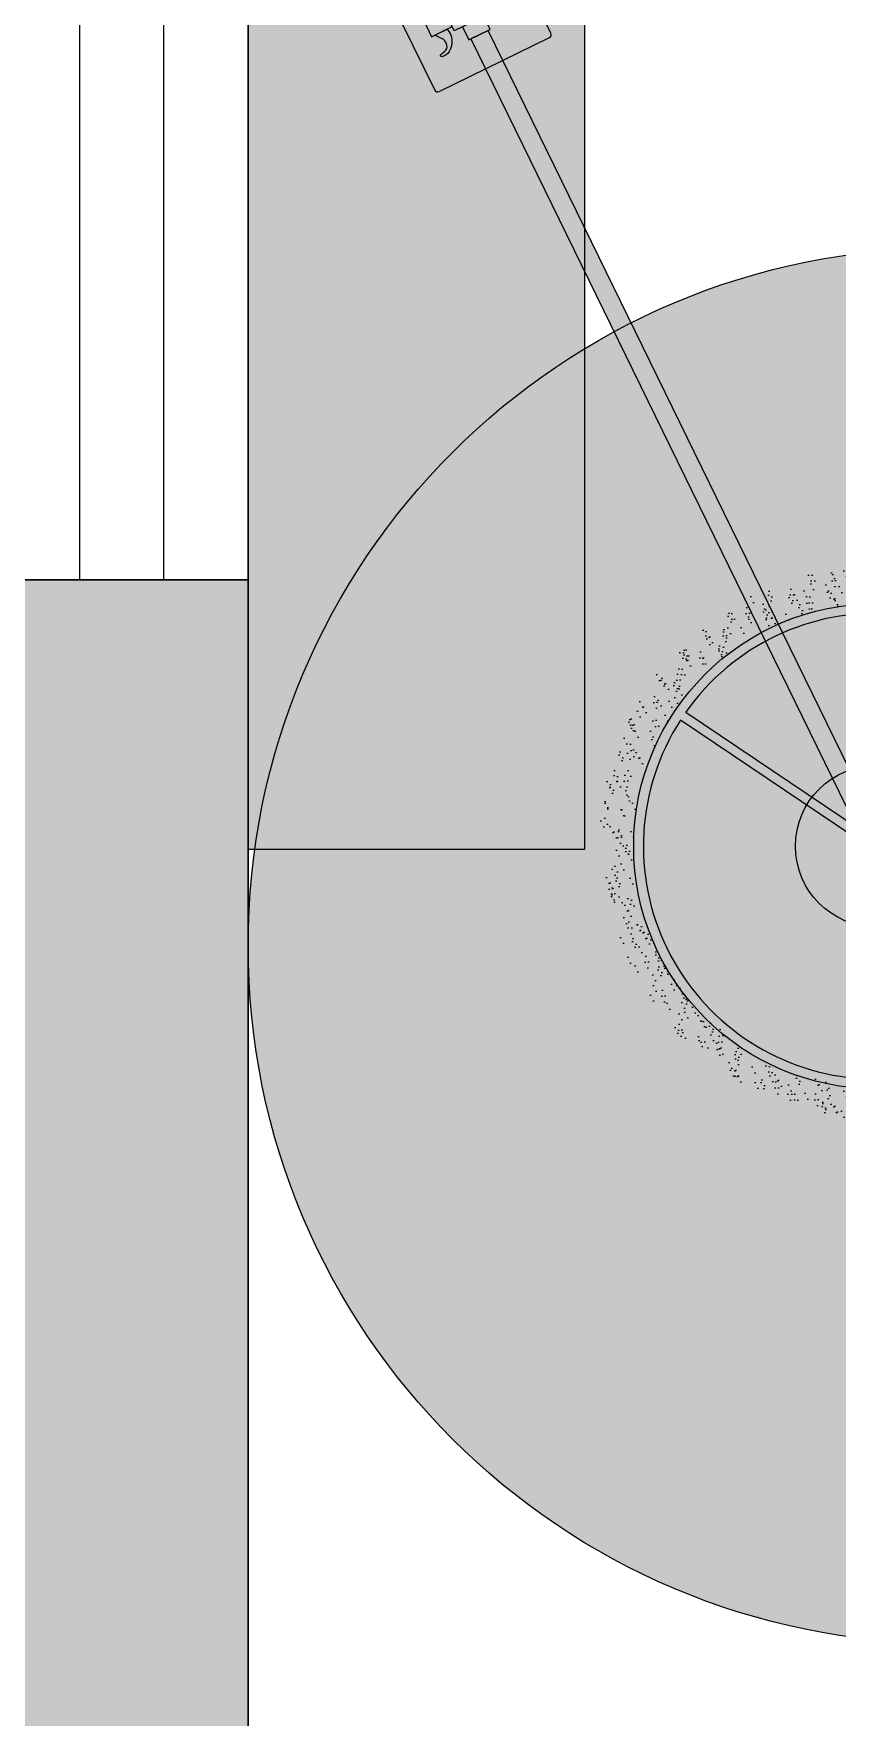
# Model space of a CAD drawing. Header units: millimetres. Extents: x 307301 to 459443, y -2888111 to -2805601.
# Drawn here: x 446390 to 446868, y -2884765 to -2883766 of the extents above; entities that cross this region are included whole.
import ezdxf

# ---------------------------------------------------------------- set-up
doc = ezdxf.new("R2010")
doc.units = ezdxf.units.MM
doc.header["$LTSCALE"] = 10
doc.header["$MEASUREMENT"] = 0
for name, color, linetype in [('BMA  furniture', 6, 'Continuous'), ('BMA FURNITURE', 6, 'Continuous'), ('Furniture - Elevation', 3, 'Continuous'), ('HATCH', 252, 'Continuous'), ('PDA FURNITURE', 6, 'Continuous'), ('WALL - PDA', 1, 'Continuous')]:
    doc.layers.add(name, color=color, linetype=linetype)
for name, color, linetype, lineweight in [('Bma-Furniture Hatch', 6, 'Continuous', 9), ('HATCH WALL', 8, 'Continuous', 0), ('WIN', 5, 'Continuous', 9)]:
    doc.layers.add(name, color=color, linetype=linetype, lineweight=lineweight)

# ---------------------------------------------------------------- blocks, each defined once
blk = doc.blocks.new('*U33')
at = {"layer": 'WIN'}
for p, q in [((6756.60394357107, -264052.8141677253), (8486.603943570575, -264052.8141677253)), ((6756.60394357107, -264102.8141677253), (8486.603943570575, -264102.8141677253))]:
    blk.add_line(p, q, dxfattribs=at)
blk.add_lwpolyline([(6756.60394357107, -264002.8141677253), (8486.603943570575, -264002.8141677253), (8486.603943570575, -264152.8141677253), (6756.60394357107, -264152.8141677253)], close=True, dxfattribs=at)
blk = doc.blocks.new('A$C9a3b0c70')
at = {"layer": 'HATCH WALL'}
blk.add_hatch(color=7, dxfattribs=at).paths.add_polyline_path([(12249.96822403572, 23652.28077380624), (12099.96822403572, 23652.28077380624), (12099.96822403572, 24712.2807738063), (12249.96822403572, 24712.2807738063)])
at = {"layer": 'WALL - PDA', "elevation": 0.05547479510309496}
blk.add_lwpolyline([(12249.96822403572, 23652.28077380624), (12099.96822403572, 23652.28077380624), (12099.96822403572, 24712.2807738063), (12249.96822403572, 24712.2807738063)], close=True, dxfattribs=at)
blk = doc.blocks.new('56SFD5')
at = {"ltscale": 5}
h = blk.add_hatch(color=254, dxfattribs=at)
h.dxf.hatch_style = 1
h.set_gradient(color1=(216, 218, 216), color2=(249, 250, 188), tint=0.9900000095367432, name='SPHERICAL')
h.paths.add_polyline_path([(987294.8321790982, 117933.3136322018, 1), (987594.8321619395, 117933.3136322018, 1)])
h.paths.add_polyline_path([(987494.8321705188, 117933.3136322018, -1), (987394.8321705188, 117933.3136322018, -1)], flags=16)
at = {"layer": 'Furniture - Elevation', "true_color": 0x454545}
h = blk.add_hatch(color=250, dxfattribs=at)
h.dxf.hatch_style = 1
h.paths.add_polyline_path([(987453.6200472721, 118709.3638775382, 0.4572254388780778), (987444.8347754445, 118719.9898923576), (987444.4291848515, 118719.9898923577, 0.4572254388780778), (987435.6439130234, 118709.363877538)])
h = blk.add_hatch(color=250, dxfattribs=at)
h.dxf.hatch_style = 1
h.paths.add_polyline_path([(987454.9290641183, 118704.311270037), (987454.929064118, 118709.3638775381), (987432.131980148, 118709.3638775385, 0.8719917479876633), (987432.1319801484, 118704.3112700373)])
h.paths.add_polyline_path([(987457.1319801479, 118709.3638775387), (987454.929064118, 118709.3638775381), (987454.9290641183, 118704.311270037), (987457.1319801481, 118704.3112700374, 0.8719917479876633)])
h = blk.add_hatch(color=250, dxfattribs=at)
h.dxf.hatch_style = 1
h.paths.add_polyline_path([(987454.9290641202, 118694.9898923587), (987454.9290641183, 118704.311270037), (987432.1319801484, 118704.3112700373), (987432.1319801485, 118694.9898923581)])
h.paths.add_polyline_path([(987457.1319801483, 118694.9898923583), (987457.1319801481, 118704.3112700374), (987454.9290641183, 118704.311270037), (987454.9290641202, 118694.9898923587)])
h.paths.add_polyline_path([(987454.9290641204, 118669.9898923599), (987454.9290641202, 118694.9898923587), (987432.1319801485, 118694.9898923581), (987432.1319801486, 118669.9898923583)])
h.paths.add_polyline_path([(987457.1319801497, 118669.9898923585), (987457.1319801483, 118694.9898923583), (987454.9290641202, 118694.9898923587), (987454.9290641204, 118669.9898923599)])
h.paths.add_polyline_path([(987454.9290641177, 118625.0424998588), (987454.9290641204, 118669.9898923599), (987432.1319801486, 118669.9898923583), (987432.1319801466, 118625.0424998591)])
h.paths.add_polyline_path([(987457.1319801479, 118644.9898923581), (987457.1319801497, 118669.9898923585), (987454.9290641204, 118669.9898923599), (987454.9290641178, 118644.9898923576)])
h.paths.add_polyline_path([(987457.1319801472, 118625.0424998587), (987457.1319801479, 118644.9898923581), (987454.9290641178, 118644.9898923576), (987454.9290641177, 118625.0424998588)])
h = blk.add_hatch(color=250, dxfattribs=at)
h.dxf.hatch_style = 1
h.paths.add_polyline_path([(987454.9290641187, 118619.9898923583), (987454.9290641177, 118625.0424998588), (987432.1319801466, 118625.0424998591, 0.8719917479876633), (987432.1319801483, 118619.9898923581)])
h.paths.add_polyline_path([(987457.131980148, 118619.9898923582, 0.8719917479876633), (987457.1319801472, 118625.0424998587), (987454.9290641177, 118625.0424998588), (987454.9290641187, 118619.9898923583)])
h = blk.add_hatch(color=250, dxfattribs=at)
h.dxf.hatch_style = 1
edge = h.paths.add_edge_path()
edge.add_line((987451.6045812505, 118619.9898923581), (987437.6489539345, 118619.9898923581))
edge.add_line((987437.6489539351, 118619.9898923577), (987437.6489539347, 118540.3428075163))
edge.add_arc((987444.6261690966, 118531.7787769291), 11.04645424380146, 129.1701040717768, 221.3629720769749)
edge.add_line((987436.3353821946, 118524.4789821373), (987452.9159357083, 118524.4778234975))
edge.add_arc((987444.6261690989, 118531.7787769233), 11.04645424656801, -41.37097963626783, 50.82188835670048)
edge.add_line((987451.6045810903, 118540.3418323079), (987451.6045812512, 118619.9898923596))
at = {"layer": 'Furniture - Elevation'}
h = blk.add_hatch(color=253, dxfattribs=at)
h.dxf.hatch_style = 1
edge = h.paths.add_edge_path()
edge.add_line((987404.9755495242, 118549.805917153), (987404.9755495238, 118473.1459414632))
edge.add_arc((987406.975549524, 118473.1459414626), 2.000000000116415, 179.9999999829079, 269.9999984125146)
edge.add_line((987406.9755494685, 118471.1459414625), (987482.9761384666, 118471.1459393802))
edge.add_arc((987482.9761385211, 118473.1459393813), 2.000000001047738, 269.9999984391951, 360.0000000100052)
edge.add_line((987484.9761385221, 118473.1459393816), (987484.9761385204, 118549.8059150733))
edge.add_arc((987482.976138521, 118549.8059150745), 1.999999999417923, 359.9999999670663, 449.9999983991744)
edge.add_line((987482.9761385769, 118551.8059150739), (987406.9755495787, 118551.805917154))
edge.add_arc((987406.9755495245, 118549.8059171536), 2.00000000037835, 89.99999844920022, 180.0000000191766)
at = {"layer": 'Furniture - Elevation', "true_color": 0x454545}
h = blk.add_hatch(color=250, dxfattribs=at)
h.dxf.hatch_style = 1
edge = h.paths.add_edge_path()
edge.add_arc((987392.9215668557, 118517.4519425963), 35.57940010192067, 355.0668069733553, 364.9911006870602)
edge.add_arc((987422.9455184484, 118520.0739989765), 5.44117107470523, 4.991100664608664, 82.94569893800339)
edge.add_line((987423.6137484319, 118525.4739815092), (987418.6317050993, 118526.090492897))
edge.add_arc((987418.3854369371, 118524.1003939725), 2.005278468638057, 82.94569892499473, 232.0706002008746)
edge.add_arc((987412.5696551709, 118516.6375965501), 7.456046117324963, -17.520866696749522, 52.070600210077316, ccw=False)
edge.add_line((987419.6797957195, 118514.3929306321), (987428.3691682153, 118514.3923234263))
h = blk.add_hatch(color=250, dxfattribs=at)
h.dxf.hatch_style = 1
h.paths.add_polyline_path([(987431.9645787529, 118524.479287561), (987457.98743444, 118524.4774691095), (987457.9850598074, 118500.7449599329), (987431.962204113, 118500.7467783901)])
h = blk.add_hatch(color=250, dxfattribs=at)
h.dxf.hatch_style = 1
h.paths.add_polyline_path([(987431.9638738602, 118514.3920722315), (987417.8058537432, 118514.3930615816), (987417.8051055134, 118503.6855744456), (987431.9631256285, 118503.6845850948)])
h = blk.add_hatch(color=250, dxfattribs=at)
h.dxf.hatch_style = 1
edge = h.paths.add_edge_path()
edge.add_arc((987418.3884151622, 118490.5348786329), 0.8349665041442642, 106.5880054769006, 252.8392111431046, ccw=False)
edge.add_line((987418.1500424602, 118491.3350958022), (987419.3617127661, 118491.5784787048))
edge.add_line((987419.3617127661, 118491.5784787048), (987420.9768466918, 118491.9436811632))
edge.add_arc((987420.2234478653, 118495.6944451045), 3.82568163011875, 281.3576030955293, 347.1947503078189)
edge.add_arc((987417.8219625525, 118496.2402805736), 6.28841752080393, 347.1947503500282, 401.0815852065548)
edge.add_arc((987453.9588776754, 118527.7440736835), 41.65285504165258, 215.2818493503077, 221.0815852219887, ccw=False)
edge.add_line((987419.9567937298, 118503.6854240855), (987428.3778788883, 118503.6848356269))
edge.add_arc((987417.5645401049, 118500.3408983902), 11.31857817420615, -58.64270696733507, 17.183799052807387, ccw=False)
edge.add_arc((987419.5999263026, 118496.9897853652), 7.39777402543766, 258.6343889011646, 301.4017042294547, ccw=False)
h = blk.add_hatch(color=250, dxfattribs=at)
h.dxf.hatch_style = 1
h.paths.add_polyline_path([(987452.3237234107, 118491.7994048058), (987452.3237234106, 118500.7458691635), (987437.6235405117, 118500.7458691628), (987437.6235405116, 118491.7994048063)])
h = blk.add_hatch(color=250, dxfattribs=at)
h.dxf.hatch_style = 1
h.paths.add_polyline_path([(987438.8321705188, 117921.3136322018), (987450.8321705188, 117921.3136322018), (987450.9736342861, 118491.7994048061), (987438.9736296362, 118491.7994048061)])
h = blk.add_hatch(color=250, dxfattribs=at)
h.dxf.hatch_style = 1
edge = h.paths.add_edge_path(flags=16)
edge.add_line((987588.8009085457, 117930.3136322018), (987446.564221327, 117930.3136322018))
edge.add_line((987446.564221327, 117930.3136322018), (987375.4458777166, 117807.1330477189))
edge.add_arc((987444.8321705192, 117933.3136322003), 143.9999914199535, 241.1937485079995, 358.8062514922943)
edge = h.paths.add_edge_path(flags=16)
edge.add_arc((987444.832170519, 117933.3136322018), 143.9999914210877, 121.1937485081782, 238.8062514918217)
edge.add_line((987370.2497252941, 117810.1330477189), (987441.3680689044, 117933.3136322018))
edge.add_line((987441.3680689044, 117933.3136322018), (987370.2497252941, 118056.4942166846))
edge = h.paths.add_edge_path(flags=16)
edge.add_arc((987444.8321705206, 117933.3136322056), 143.9999914185314, 1.193748506756375, 118.8062514929507)
edge.add_line((987375.4458777166, 118059.4942166846), (987446.564221327, 117936.3136322018))
edge.add_line((987446.564221327, 117936.3136322018), (987588.8009085457, 117936.3136322018))
edge = h.paths.add_edge_path()
edge.add_arc((987444.8321705188, 117933.3136322018), 149.9999914206564, 0, 360)
h = blk.add_hatch(color=250, dxfattribs=at)
h.dxf.hatch_style = 1
h.paths.add_polyline_path([(987494.8321705188, 117933.3136322018, 1), (987394.8321705188, 117933.3136322018, 1)])
at = {"layer": 'HATCH', "ltscale": 5}
h = blk.add_hatch(dxfattribs=at)
h.set_pattern_fill('AR-SAND', color=41, scale=7.541589655269505, angle=90.00000079135745)
h.set_pattern_definition([(127.5000007913575, (-8121443.286717908, -822842.7269130909), (-14.53131419735546, -0.4750702585736128), [0, -11.46321627600964, 0, -12.82070241395816, 0, -12.25508318981294]), (97.50000079135741, (-8121443.286717908, -822842.7269130909), (-21.28346775554118, 13.34692939862119), [0, -6.184103517320986, 0, -10.33197782771921, 0, -3.959334569016486]), (57.50000079135741, (-8121443.286717781, -822852.0030683662), (-0.04267858399096802, 23.48558004903733), [0, -3.770794827634742, 0, -13.57486137948507, 0, -17.72273568988326]), (47.50000079135747, (-8121443.286717781, -822852.0030683662), (-6.619069274317754, 22.67097321205163), [0, -1.885397413817376, 0, -8.899075793218012, 0, -10.18114603461383])])
h.paths.add_polyline_path([(987275.8321570676, 117937.3133754405, 1), (987613.8321399093, 117937.3133801077, 1)])
h.paths.add_polyline_path([(987594.8321399088, 117937.3133798471, -1), (987294.8321570745, 117937.3133757025, -1)], flags=16)
h = blk.add_hatch(dxfattribs=at)
h.set_pattern_fill('AR-SAND', color=41, scale=7.541589655269505, angle=90.00000000000001)
h.set_pattern_definition([(127.5, (-8121443.299689733, -822846.6008485832), (-14.53131420391703, -0.4750700578701073), [0, -11.46321627600965, 0, -12.82070241395816, 0, -12.25508318981294]), (97.49999999999989, (-8121443.299689733, -822846.6008485832), (-21.28346757119614, 13.34692969258404), [0, -6.184103517320993, 0, -10.33197782771922, 0, -3.95933456901649]), (57.49999999999999, (-8121443.299689733, -822855.8770038594), (-0.04267825961298967, 23.48558004962679), [0, -3.770794827634748, 0, -13.57486137948509, 0, -17.7227356898833]), (47.5, (-8121443.299689733, -822855.8770038594), (-6.619068961190951, 22.67097330347285), [0, -1.885397413817376, 0, -8.899075793218016, 0, -10.18114603461383])])
h.paths.add_polyline_path([(987275.8321790982, 117933.3136322018, 1), (987613.8321619395, 117933.3136322018, 1)])
h.paths.add_polyline_path([(987594.8321619395, 117933.3136322018, -1), (987294.8321790982, 117933.3136322018, -1)], flags=16)
at = {"ltscale": 3, "elevation": 1085909188026.437}
for points in [[(987588.8009085457, 117936.3136322018, 0.5635429194410513), (987375.4458777166, 118059.4942166846), (987446.564221327, 117936.3136322018)], [(987370.2497252941, 118056.4942166846, 0.563542919426151), (987370.2497252941, 117810.1330477189), (987441.3680689044, 117933.3136322018)]]:
    blk.add_lwpolyline(points, format="xyb", close=True, dxfattribs=at)
blk.add_lwpolyline([(987588.8009085457, 117930.3136322018), (987446.564221327, 117930.3136322018), (987375.4458777166, 117807.1330477189, 0.5635429194301349), (987588.8009085457, 117930.3136322018)], format="xyb", dxfattribs=at)
at = {"color": 6, "ltscale": 5}
for radius in [149.9999914206564, 50]:
    blk.add_circle((987444.8321705188, 117933.3136322018, 1085909188026.437), radius, dxfattribs=at)
at = {"layer": 'BMA  furniture', "elevation": 1085909188026.437}
blk.add_lwpolyline([(987438.8321705188, 117921.3136322018), (987450.8321705188, 117921.3136322018), (987450.9736342861, 118491.7994048061), (987438.9736296362, 118491.7994048061)], close=True, dxfattribs=at)
at = {"layer": 'BMA FURNITURE', "color": 3, "ltscale": 3}
for p, q in [((987457.1319801481, 118704.3112700374, 1085909188026.437), (987432.1319801484, 118704.3112700373, 1085909188026.437)), ((987457.1319801472, 118625.0424998587, 1085909188026.437), (987432.1319801466, 118625.0424998591, 1085909188026.437))]:
    blk.add_line(p, q, dxfattribs=at)
at = {"layer": 'BMA FURNITURE', "color": 3, "elevation": 1085909188026.437}
for points in [[(987435.6439130234, 118709.363877538, -1.182486845187517), (987453.6200472721, 118709.3638775382)], [(987432.1319801484, 118704.3112700373, -0.8719917479876624), (987432.131980148, 118709.3638775385, -228.3227813254858)], [(987457.1319801481, 118704.3112700374, 0.8719917479876624), (987457.1319801479, 118709.3638775387, 228.3227813254858)], [(987432.1319801466, 118625.0424998591, 0.8719917479876624), (987432.1319801483, 118619.9898923581, 228.3227813254858)], [(987457.1319801472, 118625.0424998587, -0.8719917479876624), (987457.131980148, 118619.9898923582, -228.3227813254858)], [(987451.6045810905, 118619.9898923581), (987451.6045810903, 118540.3418323079, -0.4254683454315249), (987452.9159357146, 118524.4778234971), (987436.3353821946, 118524.4789821373, -0.425468345471891), (987437.6489539354, 118540.342807516), (987437.6489539351, 118619.9898923577)]]:
    blk.add_lwpolyline(points, format="xyb", dxfattribs=at)
at = {"layer": 'BMA FURNITURE', "color": 3, "ltscale": 3, "elevation": 1085909188026.437}
for points in [[(987432.131980148, 118709.3638775371), (987432.131980148, 118709.3638775385), (987457.1319801479, 118709.3638775387)], [(987432.1319801466, 118625.0424998591), (987432.1319801484, 118704.3112700373)], [(987457.1319801481, 118704.3112700374), (987457.1319801472, 118625.0424998587)], [(987457.131980148, 118619.9898923582), (987432.1319801483, 118619.9898923581)]]:
    blk.add_lwpolyline(points, dxfattribs=at)
at = {"layer": 'BMA FURNITURE', "elevation": 1085909188026.437}
blk.add_lwpolyline([(987404.9755495242, 118549.805917153), (987404.9755495238, 118473.1459414632, 0.4142135543459383), (987406.9755494685, 118471.1459414625), (987482.9761384666, 118471.1459393802, 0.4142135704019547), (987484.9761385221, 118473.1459393816), (987484.9761385204, 118549.8059150733, 0.4142135543540407), (987482.9761385769, 118551.8059150739), (987406.9755495787, 118551.805917154, 0.4142135703925779)], format="xyb", close=True, dxfattribs=at)
at = {"layer": 'BMA FURNITURE', "color": 3, "elevation": 1085909188026.437}
for points in [[(987428.3691682153, 118514.3923234263, 0.04332998697701636), (987428.3660578176, 118520.5473863558, 0.3538956437266599), (987423.6137484319, 118525.4739815092), (987418.6317050993, 118526.090492897, 0.7612781404462733), (987417.1528122819, 118522.5186929274, -0.3133401153530533), (987419.6797957195, 118514.3929306321)], [(987418.142054769, 118489.7370844116, -0.7416587006412121), (987418.1500424602, 118491.3350958022), (987419.3617127661, 118491.5784787048), (987420.9768466918, 118491.9436811632, 0.2954407301913917), (987423.9539811626, 118494.8465292755, 0.239556584678075), (987422.5620121612, 118500.3726073543, -0.02531152507256209), (987419.9567937298, 118503.6854240855), (987428.3778788883, 118503.6848356269, -0.3434810712128164), (987423.4544256397, 118490.6755240947, -0.1888042600626254)]]:
    blk.add_lwpolyline(points, format="xyb", close=True, dxfattribs=at)
for points in [[(987431.9645787529, 118524.479287561), (987457.98743444, 118524.4774691095), (987457.9850598074, 118500.7449599329), (987431.962204113, 118500.7467783901)], [(987456.6681653523, 118521.1731642538), (987456.6681653523, 118521.1731642538)], [(987456.6681653523, 118521.1731642538), (987456.6681653523, 118521.1731642538)], [(987456.6681653523, 118521.1731642538), (987456.6681653523, 118521.1731642538)], [(987456.6681653523, 118521.1731642538), (987456.6681653523, 118521.1731642538)], [(987456.6681653523, 118521.1731642538), (987456.6681653523, 118521.1731642538)], [(987456.6681653523, 118521.1731642538), (987456.6681653523, 118521.1731642538)], [(987431.9638738602, 118514.3920722315), (987417.8058537432, 118514.3930615816), (987417.8051055134, 118503.6855744456), (987431.9631256285, 118503.6845850948)]]:
    blk.add_lwpolyline(points, close=True, dxfattribs=at)
at = {"layer": 'BMA FURNITURE', "color": 3, "ltscale": 3, "elevation": 1085909188026.437}
blk.add_lwpolyline([(987452.3237234107, 118491.7994048058), (987452.3237234106, 118500.7458691635), (987437.6235405117, 118500.7458691628), (987437.6235405116, 118491.7994048063)], close=True, dxfattribs=at)
at = {"layer": 'BMA FURNITURE', "color": 3}
for centre in [(987457.9863582872, 118519.3267567817, 1085909188026.437), (987457.9863554366, 118519.2859783284, 1085909188026.437)]:
    blk.add_arc(centre, 2.49679854699925, 269.9959962284826, 89.99599622848262, dxfattribs=at)

msp = doc.modelspace()

# ---------------------------------------------------------------- hatches: boundary and pattern name
at = {"layer": 'Bma-Furniture Hatch', "true_color": 0xffffff}
h = msp.add_hatch(color=7, dxfattribs=at)
h.dxf.hatch_style = 1
edge = h.paths.add_edge_path()
edge.add_line((446642.5612535996, -2883289.961800445), (446517.5612535996, -2883289.961800445))
edge.add_line((446517.5612535996, -2883289.961800445), (446517.5612535996, -2884249.966447221))
edge.add_line((446517.5612535996, -2884249.966447221), (446717.5612535996, -2884249.966447221))
edge.add_line((446717.5612535996, -2884249.966447221), (446717.5612535996, -2883364.961800445))
edge.add_arc((446642.5612535996, -2883364.961800445), 75, 0, 90)
h = msp.add_hatch(color=7, dxfattribs=at)
h.dxf.hatch_style = 1
edge = h.paths.add_edge_path()
edge.add_arc((446931.8830567193, -2884307.209945865), 414.3218040481348, 0, 360, ccw=False)

# ---------------------------------------------------------------- linework, layer by layer
at = {"layer": 'PDA FURNITURE', "elevation": 0.05547479569909773}
msp.add_lwpolyline([(445532.5126149091, -2878859.959372897), (445537.532441211, -2879829.966447221), (446517.5592247615, -2879829.979776284), (446517.5612535996, -2884999.966447221), (449267.5324412105, -2884999.96644722), (449267.5324412105, -2884089.961800445), (449567.5315784584, -2884089.961800445), (449567.5778774899, -2881639.961800445), (451097.4935578835, -2881639.976874832), (451097.4935578835, -2884229.96644722), (452617.5324412105, -2884229.96644722), (452617.5324412106, -2884379.961800446), (452167.546163159, -2884379.966447221), (452167.6201290754, -2886259.994577975), (453067.5324412101, -2886259.961800446), (453067.5324412101, -2887044.964701861), (455667.2615748937, -2887043.763307358), (455667.2759670526, -2886965.078439418), (455967.2251233984, -2886964.939826551), (455967.7262304539, -2878729.873110246)], dxfattribs=at)
at = {"layer": 'PDA FURNITURE', "elevation": 0.02773739791608752}
msp.add_lwpolyline([(446642.5612535996, -2883289.961800445), (446517.5612535996, -2883289.961800445), (446517.5612535996, -2884249.966447221), (446717.5612535996, -2884249.966447221), (446717.5612535996, -2883364.961800445, 0.414213562373095)], format="xyb", close=True, dxfattribs=at)
at = {"layer": 'PDA FURNITURE'}
msp.add_circle((446931.8830567193, -2884307.209945865, 0.02773739791608752), 414.3218031196739, dxfattribs=at)

# ---------------------------------------------------------------- block references
at = {"xscale": -1}
for name, p, rotation in [('A$C9a3b0c70', (434267.5930295638, -2860437.696101026), 180), ('*U33', (710520.3466089354, -2890846.570390791), 270)]:
    msp.add_blockref(name, p, dxfattribs=dict(at, rotation=rotation))
at = {"layer": 'BMA FURNITURE', "linetype": 'Continuous', "xscale": 0.9605346824687494, "yscale": 0.9605346824687494, "zscale": 0.9605346824687494, "rotation": 26.06808522718686}
msp.add_blockref('56SFD5', (-355319.1573832898, -3402800.368643439, -1043053437110.871), dxfattribs=at)

doc.saveas('drawing.dxf')
